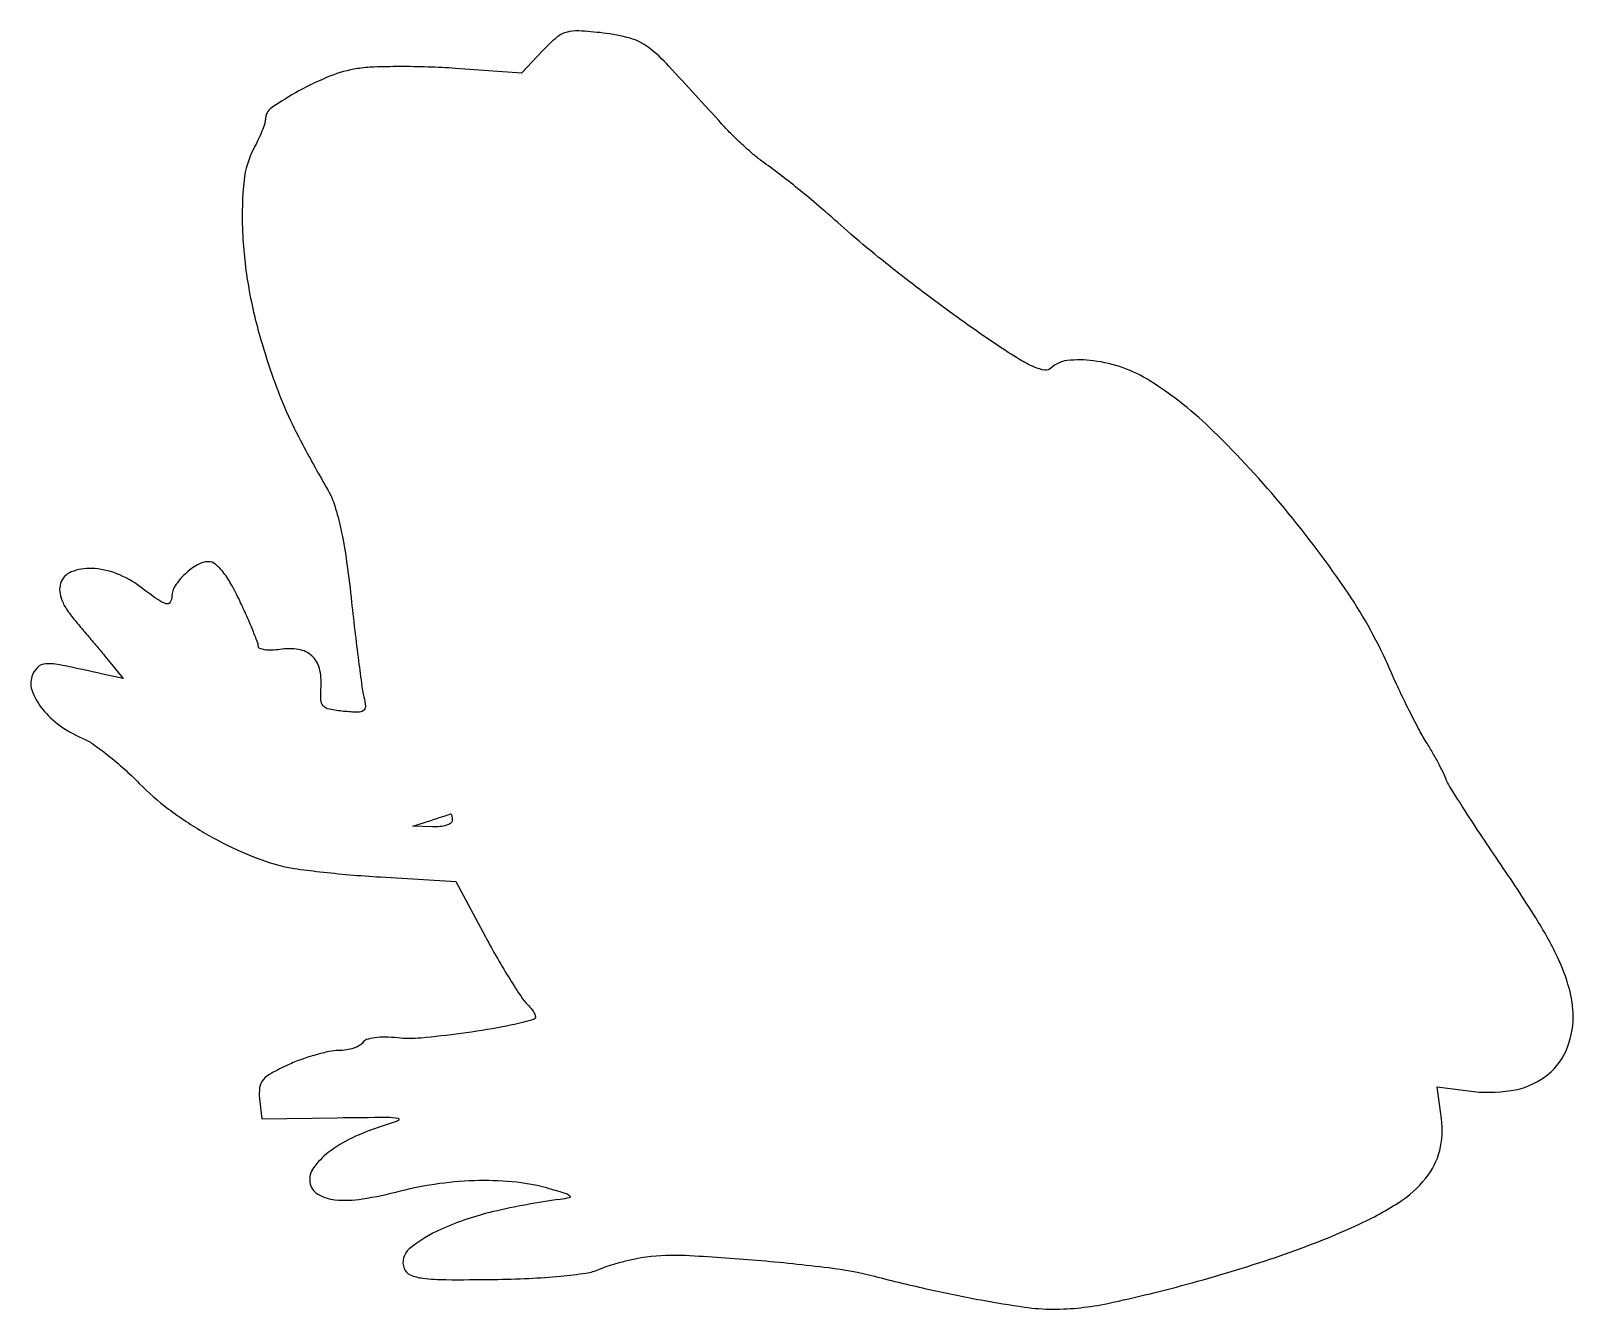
# Model space of a CAD drawing. Extents: x 0 to 215, y 0 to 178.
import ezdxf

# ---------------------------------------------------------------- set-up
doc = ezdxf.new("R2010")
doc.units = 0

msp = doc.modelspace()

# ---------------------------------------------------------------- linework, layer by layer
for points in [[(71.556596, 175.087781), (68.613192, 171.986822), (59.461219, 172.630142, 0.009487), (55.62602, 172.826689, 0.008681), (51.670722, 172.885503, 0.008716), (48.137816, 172.815101, 0.02788), (45.792085, 172.596072, 0.05841), (42.042971, 171.576462, 0.030621), (37.670499, 169.499541, 0.024504), (33.845861, 167.135289, 0.245281), (32.993839, 165.52656, -0.079557), (32.898402, 164.95264, -0.013915), (32.519942, 163.920302, -0.01479), (32.00163, 162.723839, -0.012796), (31.389222, 161.5, 0.097127), (30.021983, 157.015195, 0.034779), (29.802233, 150.304206, 0.032419), (30.587161, 142.606081, 0.030191), (32.369025, 134.884401, 0.012115), (34.135464, 129.396057, 0.020889), (35.9035, 124.93563, 0.018376), (38.192147, 120.268329, 0.007203), (41.674622, 113.999275, -0.054725), (42.651549, 111.764545, -0.022399), (43.49775, 108.557671, -0.017788), (44.249324, 104.371076, -0.008742), (44.921977, 98.999275, 0.002353), (45.435396, 94.425884, 0.002961), (45.955878, 90.195588, 0.002365), (46.430158, 86.652594, 0.023435), (46.705752, 85.177193, -0.039441), (46.90963, 83.852301, -0.263151), (46.635401, 83.270994, -0.164334), (45.878486, 83.045437, -0.014794), (43.876681, 83.177193, -0.023687), (41.902749, 83.460748, -0.162427), (41.058887, 83.935076, -0.17605), (40.705188, 84.800096, -0.028882), (40.738495, 86.637103, 0.080551), (40.524493, 89.152358, 0.149314), (39.476794, 90.892006, 0.145525), (37.612882, 91.776949, 0.075134), (35.009159, 91.788036, -0.027441), (33.855751, 91.682949, -0.045904), (32.88394, 91.737186, -0.061127), (32.20816, 91.923921, -0.303619), (32, 92.235118, 0.091333), (31.893882, 92.811217, 0.005471), (31.244293, 94.46022, 0.008062), (30.412842, 96.414101, 0.005857), (29.427379, 98.561925, 0.018165), (28.199572, 100.9307, 0.039921), (27.057818, 102.620072, 0.054598), (26.009725, 103.672746, 0.171268), (25.082366, 104, 0.133647), (23.536028, 103.579156, 0.057156), (21.810839, 102.279527, 0.057341), (20.439739, 100.639841, 0.146502), (20, 99.171259, -0.149245), (19.751307, 98.356646, -0.328831), (19.171535, 98.149728, -0.081296), (18.013659, 98.71594, -0.008638), (15.588887, 100.5, 0.070913), (12.31632, 102.330602, 0.081713), (8.81816, 103.059263, 0.106431), (5.977914, 102.572399, 0.224049), (4.490387, 100.969713, 0.101695), (4.373189, 99.853772, 0.072332), (4.676021, 98.629384, 0.054141), (5.426527, 97.239299, 0.02528), (6.673, 95.612452, -0.001174), (7.89133, 94.171811, -0.000902), (9.215253, 92.593058, -0.000912), (10.448074, 91.112063, -0.00217), (11.357649, 90.005583), (13.215297, 87.725689), (10.357649, 88.369605, 0.004485), (4.5929, 89.614354, 0.059637), (2.432434, 89.797474, 0.189908), (1.280322, 89.296839, 0.120122), (0.509191, 88.028958, 0.170218), (0.572727, 85.902651, 0.079613), (1.973753, 83.489219, 0.066095), (4.40769, 81.203796, 0.054719), (7.509021, 79.458389, -0.051739), (8.992475, 78.635083, -0.015249), (11.080584, 77.078614, -0.015133), (13.336071, 75.173794, -0.015737), (15.442099, 73.159886, 0.03778), (19.530797, 69.581127, 0.028619), (24.499207, 66.281464, 0.028554), (29.827758, 63.5618, 0.036926), (35, 61.726267, 0.031969), (36.989221, 61.316229, 0.006527), (40.555527, 60.863345, 0.00685), (44.721906, 60.447164, 0.006382), (48.99754, 60.134082), (59.49508, 59.5), (63.612837, 51.813275, 0.007552), (65.319039, 48.740676, 0.008707), (67.040538, 45.864989, 0.007944), (68.57707, 43.482074, 0.049238), (69.499225, 42.357917, -0.030969), (70.115084, 41.660649, -0.062702), (70.488668, 41.032187, -0.113878), (70.574409, 40.57225, -0.320694), (70.383929, 40.328404, -0.02593), (66.001917, 39.27858, -0.012102), (60.234524, 38.353198, -0.011073), (54.659424, 37.721939, -0.049221), (51.367035, 37.747489, 0.024111), (49.682517, 37.845152, 0.036212), (48.21381, 37.752953, 0.041322), (47.087635, 37.503855, 0.181179), (46.558018, 37.093874, -0.130285), (46.112133, 36.671682, -0.044778), (45.29008, 36.314874, -0.040865), (44.270611, 36.067202, -0.037137), (43.190983, 35.978038, 0.048982), (41.861638, 35.836535, 0.017902), (40.022007, 35.386872, 0.017548), (38.032477, 34.748206, 0.02008), (36.181806, 33.996399, 0.017455), (33.792089, 32.809644, 0.093466), (32.667932, 31.896431, 0.143312), (32.196176, 30.83288, 0.06189), (32.181806, 29.268361), (32.5, 26.5), (43, 26.636599, -0.001278), (49.90748, 26.708805, -0.049118), (51.445578, 26.569597, -0.75115), (51.476994, 26.23602, -0.018619), (49.239093, 25.446927, 0.034715), (45.040028, 23.812651, 0.055053), (41.75433, 21.79565, 0.07164), (39.689654, 19.654468, 0.193822), (39.194547, 17.64242, 0.224791), (40.2751, 16.006919, 0.112947), (42.67834, 15.211114, 0.063761), (46.496286, 15.335304, 0.023425), (51.786525, 16.444683, -0.029853), (57.214151, 17.510274, -0.029302), (62.764024, 17.930569, -0.030742), (68.006509, 17.697305, -0.045957), (72.5, 16.796817, -0.004266), (74.828668, 16.081169, -0.122294), (75.359558, 15.755626, -0.590282), (75.282772, 15.497503, -0.020757), (74, 15.272469, 0.024701), (64.709153, 13.566983, 0.046635), (57.492772, 11.142348, 0.067751), (53.025519, 8.387206, 0.322884), (52.303173, 5.652328, 0.204142), (53.154439, 4.772952, 0.069408), (54.90957, 4.305495, 0.029461), (58.104232, 4.104622, 0.004127), (64.72152, 4.133506, 0.008589), (69.67372, 4.281111, 0.012264), (74.059608, 4.595244, 0.012347), (77.605996, 5.025459, 0.064195), (79.5, 5.557041, -0.022836), (80.901035, 6.078285, -0.012767), (82.646875, 6.589732, -0.012717), (84.441751, 7.017593, -0.020153), (86, 7.282316, -0.044769), (91.44996, 7.492246, -0.008475), (101.384463, 6.816383, -0.00919), (111.3888, 5.77969, -0.032413), (117.738403, 4.581976, 0.00767), (125.40161, 2.739928, 0.009588), (132.568974, 1.276703, 0.010062), (138.651497, 0.2821, 0.035455), (142.602089, 0.000818, 0.052706), (150.212287, 0.803722, 0.014436), (161.948395, 3.667029, 0.015148), (174.301702, 7.46756, 0.023943), (184.605481, 11.542858, 0.035176), (190.662624, 14.81137, 0.082027), (194.495362, 18.23338, 0.107897), (196.406388, 22.058725, 0.096437), (196.655468, 26.496985), (196.044338, 30.955662), (200.397201, 30.359036, 0.072259), (206.341418, 30.406898, 0.116837), (211.006774, 32.297078, 0.132731), (213.94465, 35.861651, 0.108219), (214.978038, 40.714817, 0.066908), (214.422412, 44.674254, 0.043723), (212.793644, 48.995854, 0.028946), (209.763616, 54.46801, 0.008966), (204.592222, 62.335476, -0.003366), (201.973301, 66.224171, -0.004575), (199.665806, 69.770735, -0.003082), (197.777951, 72.77188, -0.050695), (197.258872, 73.835476, 0.027806), (196.883799, 74.702404, 0.007402), (196.190021, 76.039171, 0.007482), (195.354643, 77.537914, 0.007647), (194.4807, 79, -0.016561), (193.455047, 80.787485, -0.006045), (192.118784, 83.38125, -0.005986), (190.724803, 86.254838, -0.007122), (189.480927, 89, 0.045441), (183.656227, 99.611136, 0.02522), (174.792652, 111.435066, 0.025237), (164.940404, 122.135399, 0.052799), (156.083799, 129.161811, 0.056801), (152.357072, 130.969817, 0.052955), (148.229977, 131.946612, 0.05808), (144.557757, 131.985394, 0.171638), (142.314276, 130.914276, -0.242004), (141.461838, 130.640727, -0.060375), (140.013107, 131.065106, -0.036159), (137.916937, 132.150671, -0.010596), (134.864276, 134.113053, -0.007867), (129.351942, 137.951422, -0.006691), (123.653996, 142.17056, -0.006882), (118.334827, 146.33744, -0.011561), (114, 149.999019, 0.003378), (110.399369, 153.142816, 0.006271), (107.429389, 155.636629, 0.007531), (104.832849, 157.697405, 0.009815), (102.392342, 159.5, -0.021159), (101.095252, 160.504305, -0.010039), (99.507701, 161.9002, -0.009931), (97.903274, 163.428753, -0.013865), (96.535152, 164.862383, 0.002982), (89.153964, 172.941964, 0.042576), (86.27337, 175.569434, 0.096276), (83.759518, 176.822485, 0.039011), (79.985772, 177.557924, 0.014251), (76.609676, 177.848949, 0.085849), (74.867159, 177.649811, 0.105397), (73.458476, 176.889212, 0.026595)], [(59, 68, -0.247444), (58.8017, 67.623838, -0.071149), (58.192188, 67.323031, -0.053647), (57.303399, 67.134337, -0.034573), (56.25, 67.09968), (53.5, 67.19936), (56, 68, 0.000662), (56.976003, 68.313996, 0.000952), (57.839062, 68.594733, 0.000496), (58.569896, 68.834804, 0.015258), (58.75, 68.90032, -0.370704), (58.845932, 68.867397, -0.064928), (58.926563, 68.676969, -0.044027), (58.98213, 68.376479, -0.02372)]]:
    msp.add_lwpolyline(points, format="xyb", close=True)

doc.saveas('drawing.dxf')
